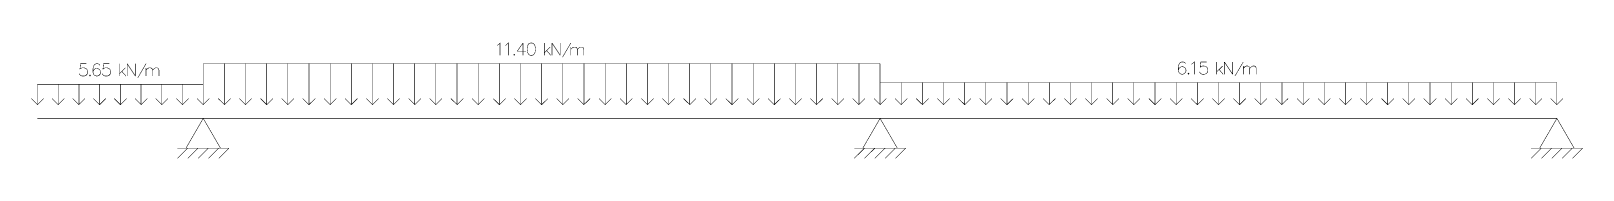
# Model space of a CAD drawing. Extents: x 1166 to 13607, y 3556 to 4491.
import ezdxf

# ---------------------------------------------------------------- set-up
doc = ezdxf.new("R2010")
doc.units = 0

msp = doc.modelspace()

# ---------------------------------------------------------------- linework, layer by layer
at = {"color": 176, "linetype": 'CONTINUOUS', "const_width": 4}
for points in [[(4902.587994, 4467.297337), (4912.043823, 4472.025375), (4926.227566, 4486.209488), (4926.227566, 4386.920694)], [(4968.778797, 4467.297337), (4978.234625, 4472.025375), (4992.418369, 4486.209488), (4992.418369, 4386.920694)], [(5110.61623, 4486.209488), (5063.337086, 4420.016959), (5134.255803, 4420.016959)], [(5110.61623, 4486.209488), (5110.61623, 4386.920694)], [(5172.079118, 4486.209488), (5157.895375, 4481.48145), (5148.439546, 4467.297337), (5143.711632, 4443.657148), (5143.711632, 4429.473034), (5148.439546, 4405.832845), (5157.895375, 4391.648732), (5172.079118, 4386.920694), (5181.534947, 4386.920694), (5195.718691, 4391.648732), (5205.17452, 4405.832845), (5209.902434, 4429.473034), (5209.902434, 4443.657148), (5205.17452, 4467.297337), (5195.718691, 4481.48145), (5181.534947, 4486.209488), (5172.079118, 4486.209488)], [(5280.821151, 4486.209488), (5280.821151, 4386.920694)], [(5342.284039, 4486.209488), (5342.284039, 4386.920694)], [(5342.284039, 4486.209488), (5408.474841, 4386.920694)], [(5408.474841, 4486.209488), (5408.474841, 4386.920694)], [(5427.386499, 4372.73658), (5493.577302, 4486.209488)], [(5039.697513, 4396.37677), (5034.969599, 4391.648732), (5039.697513, 4386.920694), (5044.425428, 4391.648732), (5039.697513, 4396.37677)], [(5328.100296, 4453.113223), (5280.821151, 4405.832845)], [(5299.732809, 4424.744996), (5332.82821, 4386.920694)], [(5493.577302, 4453.113223), (5493.577302, 4386.920694)], [(5493.577302, 4434.201072), (5507.761045, 4448.385186), (5517.216874, 4453.113223), (5531.400617, 4453.113223), (5540.856446, 4448.385186), (5545.584361, 4434.201072), (5545.584361, 4386.920694)], [(5545.584361, 4434.201072), (5559.768104, 4448.385186), (5569.223933, 4453.113223), (5583.407677, 4453.113223), (5592.863506, 4448.385186), (5597.59142, 4434.201072), (5597.59142, 4386.920694)], [(1610.50877, 4319.276574), (1563.229626, 4319.276574), (1558.501711, 4276.724234), (1563.229626, 4281.452271), (1577.413369, 4286.180309), (1591.597113, 4286.180309), (1605.780856, 4281.452271), (1615.236685, 4271.996196), (1619.964599, 4257.812082), (1619.964599, 4248.356007), (1615.236685, 4234.171893), (1605.780856, 4224.715818), (1591.597113, 4219.98778), (1577.413369, 4219.98778), (1563.229626, 4224.715818), (1558.501711, 4229.443855), (1553.773797, 4238.899931)], [(1638.876257, 4229.443855), (1634.148343, 4224.715818), (1638.876257, 4219.98778), (1643.604172, 4224.715818), (1638.876257, 4229.443855)], [(1719.250803, 4305.09246), (1714.522889, 4314.548536), (1700.339145, 4319.276574), (1690.883316, 4319.276574), (1676.699573, 4314.548536), (1667.243744, 4300.364423), (1662.515829, 4276.724234), (1662.515829, 4253.084044), (1667.243744, 4234.171893), (1676.699573, 4224.715818), (1690.883316, 4219.98778), (1695.611231, 4219.98778), (1709.794974, 4224.715818), (1719.250803, 4234.171893), (1723.978717, 4248.356007), (1723.978717, 4253.084044), (1719.250803, 4267.268158), (1709.794974, 4276.724234), (1695.611231, 4281.452271), (1690.883316, 4281.452271), (1676.699573, 4276.724234), (1667.243744, 4267.268158), (1662.515829, 4253.084044)], [(1794.897434, 4319.276574), (1747.61829, 4319.276574), (1742.890375, 4276.724234), (1747.61829, 4281.452271), (1761.802033, 4286.180309), (1775.985777, 4286.180309), (1790.16952, 4281.452271), (1799.625349, 4271.996196), (1804.353263, 4257.812082), (1804.353263, 4248.356007), (1799.625349, 4234.171893), (1790.16952, 4224.715818), (1775.985777, 4219.98778), (1761.802033, 4219.98778), (1747.61829, 4224.715818), (1742.890375, 4229.443855), (1738.162461, 4238.899931)], [(1875.27198, 4319.276574), (1875.27198, 4219.98778)], [(1922.551125, 4286.180309), (1875.27198, 4238.899931)], [(1894.183638, 4257.812082), (1927.279039, 4219.98778)], [(1936.734868, 4319.276574), (1936.734868, 4219.98778)], [(1936.734868, 4319.276574), (2002.925671, 4219.98778)], [(2002.925671, 4319.276574), (2002.925671, 4219.98778)], [(2021.837329, 4205.803666), (2088.028131, 4319.276574)], [(2088.028131, 4286.180309), (2088.028131, 4219.98778)], [(2088.028131, 4267.268158), (2102.211874, 4281.452271), (2111.667703, 4286.180309), (2125.851447, 4286.180309), (2135.307276, 4281.452271), (2140.03519, 4267.268158), (2140.03519, 4219.98778)], [(2140.03519, 4267.268158), (2154.218934, 4281.452271), (2163.674762, 4286.180309), (2177.858506, 4286.180309), (2187.314335, 4281.452271), (2192.042249, 4267.268158), (2192.042249, 4219.98778)], [(2546.727462, 3989.765517), (2546.727462, 4320.728164)], [(2546.727462, 4320.728164), (7972.36361, 4320.728164)], [(2716.278592, 3989.765517), (2716.278592, 4320.728164)], [(2885.829721, 3989.765517), (2885.829721, 4320.728164)], [(3055.380851, 3989.765517), (3055.380851, 4320.728164)], [(3224.93198, 3989.765517), (3224.93198, 4320.728164)], [(3394.48311, 3989.765517), (3394.48311, 4320.728164)], [(3564.03424, 3989.765517), (3564.03424, 4320.728164)], [(3733.585369, 3989.765517), (3733.585369, 4320.728164)], [(3903.136499, 3989.765517), (3903.136499, 4320.728164)], [(4072.687629, 3989.765517), (4072.687629, 4320.728164)], [(4242.238758, 3989.765517), (4242.238758, 4320.728164)], [(4411.789888, 3989.765517), (4411.789888, 4320.728164)], [(4581.341017, 3989.765517), (4581.341017, 4320.728164)], [(4750.892147, 3989.765517), (4750.892147, 4320.728164)], [(4920.443277, 3989.765517), (4920.443277, 4320.728164)], [(5089.994406, 3989.765517), (5089.994406, 4320.728164)], [(5259.545536, 3989.765517), (5259.545536, 4320.728164)], [(5429.096666, 3989.765517), (5429.096666, 4320.728164)], [(5598.647795, 3989.765517), (5598.647795, 4320.728164)], [(5768.198925, 3989.765517), (5768.198925, 4320.728164)], [(5937.750054, 3989.765517), (5937.750054, 4320.728164)], [(6107.301184, 3989.765517), (6107.301184, 4320.728164)], [(6276.852314, 3989.765517), (6276.852314, 4320.728164)], [(6446.403443, 3989.765517), (6446.403443, 4320.728164)], [(6615.954573, 3989.765517), (6615.954573, 4320.728164)], [(6785.505703, 3989.765517), (6785.505703, 4320.728164)], [(6955.056832, 3989.765517), (6955.056832, 4320.728164)], [(7124.607962, 3989.765517), (7124.607962, 4320.728164)], [(7294.159091, 3989.765517), (7294.159091, 4320.728164)], [(7463.710221, 3989.765517), (7463.710221, 4320.728164)], [(7633.261351, 3989.765517), (7633.261351, 4320.728164)], [(7802.81248, 3989.765517), (7802.81248, 4320.728164)], [(7972.36361, 3989.765517), (7972.36361, 4320.728164)], [(10420.418474, 4319.608366), (10415.69056, 4329.064442), (10401.506816, 4333.792479), (10392.050987, 4333.792479), (10377.867244, 4329.064442), (10368.411415, 4314.880328), (10363.683501, 4291.240139), (10363.683501, 4267.59995), (10368.411415, 4248.687799), (10377.867244, 4239.231723), (10392.050987, 4234.503685), (10396.778902, 4234.503685), (10410.962645, 4239.231723), (10420.418474, 4248.687799), (10425.146389, 4262.871912), (10425.146389, 4267.59995), (10420.418474, 4281.784064), (10410.962645, 4291.240139), (10396.778902, 4295.968177), (10392.050987, 4295.968177), (10377.867244, 4291.240139), (10368.411415, 4281.784064), (10363.683501, 4267.59995)], [(10444.058046, 4243.959761), (10439.330132, 4239.231723), (10444.058046, 4234.503685), (10448.785961, 4239.231723), (10444.058046, 4243.959761)], [(10467.697619, 4314.880328), (10477.153448, 4319.608366), (10491.337191, 4333.792479), (10491.337191, 4234.503685)], [(10590.623395, 4333.792479), (10543.34425, 4333.792479), (10538.616336, 4291.240139), (10543.34425, 4295.968177), (10557.527994, 4300.696215), (10571.711737, 4300.696215), (10585.89548, 4295.968177), (10595.351309, 4286.512101), (10600.079224, 4272.327988), (10600.079224, 4262.871912), (10595.351309, 4248.687799), (10585.89548, 4239.231723), (10571.711737, 4234.503685), (10557.527994, 4234.503685), (10543.34425, 4239.231723), (10538.616336, 4243.959761), (10533.888421, 4253.415837)], [(10670.997941, 4333.792479), (10670.997941, 4234.503685)], [(10718.277085, 4300.696215), (10670.997941, 4253.415837)], [(10689.909598, 4272.327988), (10723.005, 4234.503685)], [(10732.460829, 4333.792479), (10732.460829, 4234.503685)], [(10732.460829, 4333.792479), (10798.651631, 4234.503685)], [(10798.651631, 4333.792479), (10798.651631, 4234.503685)], [(10817.563289, 4220.319572), (10883.754091, 4333.792479)], [(10883.754091, 4300.696215), (10883.754091, 4234.503685)], [(10883.754091, 4281.784064), (10897.937835, 4295.968177), (10907.393664, 4300.696215), (10921.577407, 4300.696215), (10931.033236, 4295.968177), (10935.76115, 4281.784064), (10935.76115, 4234.503685)], [(10935.76115, 4281.784064), (10949.944894, 4295.968177), (10959.400723, 4300.696215), (10973.584466, 4300.696215), (10983.040295, 4295.968177), (10987.76821, 4281.784064), (10987.76821, 4234.503685)], [(1218.000242, 3989.765517), (1218.000242, 4153.79525)], [(2546.727462, 4153.79525), (1218.000242, 4153.79525)], [(1384.091144, 3989.765517), (1384.091144, 4153.79525)], [(1550.182047, 3989.765517), (1550.182047, 4153.79525)], [(1716.272949, 3989.765517), (1716.272949, 4153.79525)], [(1882.363852, 3989.765517), (1882.363852, 4153.79525)], [(2048.454754, 3989.765517), (2048.454754, 4153.79525)], [(2214.545657, 3989.765517), (2214.545657, 4153.79525)], [(2380.636559, 3989.765517), (2380.636559, 4153.79525)], [(2546.727462, 3989.765517), (2546.727462, 4153.79525)], [(7972.36361, 3989.765517), (7972.36361, 4168.311156)], [(7972.36361, 4168.311156), (13397.999758, 4168.311156)], [(8141.91474, 3989.765517), (8141.91474, 4168.311156)], [(8311.465869, 3989.765517), (8311.465869, 4168.311156)], [(8481.016999, 3989.765517), (8481.016999, 4168.311156)], [(8650.568128, 3989.765517), (8650.568128, 4168.311156)], [(8820.119258, 3989.765517), (8820.119258, 4168.311156)], [(8989.670388, 3989.765517), (8989.670388, 4168.311156)], [(9159.221517, 3989.765517), (9159.221517, 4168.311156)], [(9328.772647, 3989.765517), (9328.772647, 4168.311156)], [(9498.323777, 3989.765517), (9498.323777, 4168.311156)], [(9667.874906, 3989.765517), (9667.874906, 4168.311156)], [(9837.426036, 3989.765517), (9837.426036, 4168.311156)], [(10006.977165, 3989.765517), (10006.977165, 4168.311156)], [(10176.528295, 3989.765517), (10176.528295, 4168.311156)], [(10346.079425, 3989.765517), (10346.079425, 4168.311156)], [(10515.630554, 3989.765517), (10515.630554, 4168.311156)], [(10685.181684, 3989.765517), (10685.181684, 4168.311156)], [(10854.732814, 3989.765517), (10854.732814, 4168.311156)], [(11024.283943, 3989.765517), (11024.283943, 4168.311156)], [(11193.835073, 3989.765517), (11193.835073, 4168.311156)], [(11363.386202, 3989.765517), (11363.386202, 4168.311156)], [(11532.937332, 3989.765517), (11532.937332, 4168.311156)], [(11702.488462, 3989.765517), (11702.488462, 4168.311156)], [(11872.039591, 3989.765517), (11872.039591, 4168.311156)], [(12041.590721, 3989.765517), (12041.590721, 4168.311156)], [(12211.141851, 3989.765517), (12211.141851, 4168.311156)], [(12380.69298, 3989.765517), (12380.69298, 4168.311156)], [(12550.24411, 3989.765517), (12550.24411, 4168.311156)], [(12719.79524, 3989.765517), (12719.79524, 4168.311156)], [(12889.346369, 3989.765517), (12889.346369, 4168.311156)], [(13058.897499, 3989.765517), (13058.897499, 4168.311156)], [(13228.448628, 3989.765517), (13228.448628, 4168.311156)], [(13397.999758, 3989.765517), (13397.999758, 4168.311156)], [(1267.643344, 4039.409914), (1218.000242, 3989.765517), (1168.35714, 4039.409914)], [(1433.734246, 4039.409914), (1384.091144, 3989.765517), (1334.448043, 4039.409914)], [(1599.825149, 4039.409914), (1550.182047, 3989.765517), (1500.538945, 4039.409914)], [(1765.916051, 4039.409914), (1716.272949, 3989.765517), (1666.629848, 4039.409914)], [(1932.006954, 4039.409914), (1882.363852, 3989.765517), (1832.72075, 4039.409914)], [(2098.097856, 4039.409914), (2048.454754, 3989.765517), (1998.811653, 4039.409914)], [(2264.188759, 4039.409914), (2214.545657, 3989.765517), (2164.902555, 4039.409914)], [(2430.279661, 4039.409914), (2380.636559, 3989.765517), (2330.993458, 4039.409914)], [(2596.370564, 4039.409914), (2546.727462, 3989.765517), (2497.08436, 4039.409914)], [(2596.370564, 4039.409914), (2546.727462, 3989.765517), (2497.08436, 4039.409914)], [(2765.921693, 4039.409914), (2716.278592, 3989.765517), (2666.63549, 4039.409914)], [(2935.472823, 4039.409914), (2885.829721, 3989.765517), (2836.186619, 4039.409914)], [(3105.023953, 4039.409914), (3055.380851, 3989.765517), (3005.737749, 4039.409914)], [(3274.575082, 4039.409914), (3224.93198, 3989.765517), (3175.288879, 4039.409914)], [(3444.126212, 4039.409914), (3394.48311, 3989.765517), (3344.840008, 4039.409914)], [(3613.677342, 4039.409914), (3564.03424, 3989.765517), (3514.391138, 4039.409914)], [(3783.228471, 4039.409914), (3733.585369, 3989.765517), (3683.942267, 4039.409914)], [(3952.779601, 4039.409914), (3903.136499, 3989.765517), (3853.493397, 4039.409914)], [(4122.33073, 4039.409914), (4072.687629, 3989.765517), (4023.044527, 4039.409914)], [(4291.88186, 4039.409914), (4242.238758, 3989.765517), (4192.595656, 4039.409914)], [(4461.43299, 4039.409914), (4411.789888, 3989.765517), (4362.146786, 4039.409914)], [(4630.984119, 4039.409914), (4581.341017, 3989.765517), (4531.697916, 4039.409914)], [(4800.535249, 4039.409914), (4750.892147, 3989.765517), (4701.249045, 4039.409914)], [(4970.086379, 4039.409914), (4920.443277, 3989.765517), (4870.800175, 4039.409914)], [(5139.637508, 4039.409914), (5089.994406, 3989.765517), (5040.351304, 4039.409914)], [(5309.188638, 4039.409914), (5259.545536, 3989.765517), (5209.902434, 4039.409914)], [(5478.739767, 4039.409914), (5429.096666, 3989.765517), (5379.453564, 4039.409914)], [(5648.290897, 4039.409914), (5598.647795, 3989.765517), (5549.004693, 4039.409914)], [(5817.842027, 4039.409914), (5768.198925, 3989.765517), (5718.555823, 4039.409914)], [(5987.393156, 4039.409914), (5937.750054, 3989.765517), (5888.106953, 4039.409914)], [(6156.944286, 4039.409914), (6107.301184, 3989.765517), (6057.658082, 4039.409914)], [(6326.495416, 4039.409914), (6276.852314, 3989.765517), (6227.209212, 4039.409914)], [(6496.046545, 4039.409914), (6446.403443, 3989.765517), (6396.760341, 4039.409914)], [(6665.597675, 4039.409914), (6615.954573, 3989.765517), (6566.311471, 4039.409914)], [(6835.148804, 4039.409914), (6785.505703, 3989.765517), (6735.862601, 4039.409914)], [(7004.699934, 4039.409914), (6955.056832, 3989.765517), (6905.41373, 4039.409914)], [(7174.251064, 4039.409914), (7124.607962, 3989.765517), (7074.96486, 4039.409914)], [(7343.802193, 4039.409914), (7294.159091, 3989.765517), (7244.51599, 4039.409914)], [(7513.353323, 4039.409914), (7463.710221, 3989.765517), (7414.067119, 4039.409914)], [(7682.904453, 4039.409914), (7633.261351, 3989.765517), (7583.618249, 4039.409914)], [(7852.455582, 4039.409914), (7802.81248, 3989.765517), (7753.169378, 4039.409914)], [(8022.006712, 4039.409914), (7972.36361, 3989.765517), (7922.720508, 4039.409914)], [(8022.006712, 4039.409914), (7972.36361, 3989.765517), (7922.720508, 4039.409914)], [(8191.557841, 4039.409914), (8141.91474, 3989.765517), (8092.271638, 4039.409914)], [(8361.108971, 4039.409914), (8311.465869, 3989.765517), (8261.822767, 4039.409914)], [(8530.660101, 4039.409914), (8481.016999, 3989.765517), (8431.373897, 4039.409914)], [(8700.21123, 4039.409914), (8650.568128, 3989.765517), (8600.925027, 4039.409914)], [(8869.76236, 4039.409914), (8820.119258, 3989.765517), (8770.476156, 4039.409914)], [(9039.31349, 4039.409914), (8989.670388, 3989.765517), (8940.027286, 4039.409914)], [(9208.864619, 4039.409914), (9159.221517, 3989.765517), (9109.578415, 4039.409914)], [(9378.415749, 4039.409914), (9328.772647, 3989.765517), (9279.129545, 4039.409914)], [(9547.966878, 4039.409914), (9498.323777, 3989.765517), (9448.680675, 4039.409914)], [(9717.518008, 4039.409914), (9667.874906, 3989.765517), (9618.231804, 4039.409914)], [(9887.069138, 4039.409914), (9837.426036, 3989.765517), (9787.782934, 4039.409914)], [(10056.620267, 4039.409914), (10006.977165, 3989.765517), (9957.334064, 4039.409914)], [(10226.171397, 4039.409914), (10176.528295, 3989.765517), (10126.885193, 4039.409914)], [(10395.722527, 4039.409914), (10346.079425, 3989.765517), (10296.436323, 4039.409914)], [(10565.273656, 4039.409914), (10515.630554, 3989.765517), (10465.987453, 4039.409914)], [(10734.824786, 4039.409914), (10685.181684, 3989.765517), (10635.538582, 4039.409914)], [(10904.375915, 4039.409914), (10854.732814, 3989.765517), (10805.089712, 4039.409914)], [(11073.927045, 4039.409914), (11024.283943, 3989.765517), (10974.640841, 4039.409914)], [(11243.478175, 4039.409914), (11193.835073, 3989.765517), (11144.191971, 4039.409914)], [(11413.029304, 4039.409914), (11363.386202, 3989.765517), (11313.743101, 4039.409914)], [(11582.580434, 4039.409914), (11532.937332, 3989.765517), (11483.29423, 4039.409914)], [(11752.131564, 4039.409914), (11702.488462, 3989.765517), (11652.84536, 4039.409914)], [(11921.682693, 4039.409914), (11872.039591, 3989.765517), (11822.39649, 4039.409914)], [(12091.233823, 4039.409914), (12041.590721, 3989.765517), (11991.947619, 4039.409914)], [(12260.784952, 4039.409914), (12211.141851, 3989.765517), (12161.498749, 4039.409914)], [(12430.336082, 4039.409914), (12380.69298, 3989.765517), (12331.049878, 4039.409914)], [(12599.887212, 4039.409914), (12550.24411, 3989.765517), (12500.601008, 4039.409914)], [(12769.438341, 4039.409914), (12719.79524, 3989.765517), (12670.152138, 4039.409914)], [(12938.989471, 4039.409914), (12889.346369, 3989.765517), (12839.703267, 4039.409914)], [(13108.540601, 4039.409914), (13058.897499, 3989.765517), (13009.254397, 4039.409914)], [(13278.09173, 4039.409914), (13228.448628, 3989.765517), (13178.805527, 4039.409914)], [(13447.64286, 4039.409914), (13397.999758, 3989.765517), (13348.356656, 4039.409914)]]:
    msp.add_lwpolyline(points, dxfattribs=at)
at = {"color": 56, "linetype": 'CONTINUOUS', "const_width": 4}
for points in [[(2546.727462, 3879.444635), (1218.000242, 3879.444635)], [(2546.727462, 3879.444635), (7972.36361, 3879.444635)], [(7972.36361, 3879.444635), (13397.999758, 3879.444635)]]:
    msp.add_lwpolyline(points, dxfattribs=at)
at = {"color": 96, "linetype": 'CONTINUOUS', "const_width": 4}
for points in [[(2408.831336, 3640.593029), (2546.727462, 3879.444635), (2684.623588, 3640.593029)], [(7834.467484, 3640.593029), (7972.36361, 3879.444635), (8110.259736, 3640.593029)], [(13260.103632, 3640.593029), (13397.999758, 3879.444635), (13535.895884, 3640.593029)], [(2339.885341, 3640.593029), (2753.569583, 3640.593029)], [(2422.623844, 3640.593029), (2339.885341, 3557.852368)], [(2505.362347, 3640.593029), (2422.623844, 3557.852368)], [(2588.10085, 3640.593029), (2505.362347, 3557.852368)], [(2670.839353, 3640.593029), (2588.10085, 3557.852368)], [(2753.577857, 3640.593029), (2670.839353, 3557.852368)], [(7765.521489, 3640.593029), (8179.205731, 3640.593029)], [(7848.259992, 3640.593029), (7765.521489, 3557.852368)], [(7930.998495, 3640.593029), (7848.259992, 3557.852368)], [(8013.736998, 3640.593029), (7930.998495, 3557.852368)], [(8096.475502, 3640.593029), (8013.736998, 3557.852368)], [(8179.214005, 3640.593029), (8096.475502, 3557.852368)], [(13191.157637, 3640.593029), (13604.841879, 3640.593029)], [(13273.89614, 3640.593029), (13191.157637, 3557.852368)], [(13356.634643, 3640.593029), (13273.89614, 3557.852368)], [(13439.373146, 3640.593029), (13356.634643, 3557.852368)], [(13522.11165, 3640.593029), (13439.373146, 3557.852368)], [(13604.850153, 3640.593029), (13522.11165, 3557.852368)]]:
    msp.add_lwpolyline(points, dxfattribs=at)

doc.saveas('drawing.dxf')
